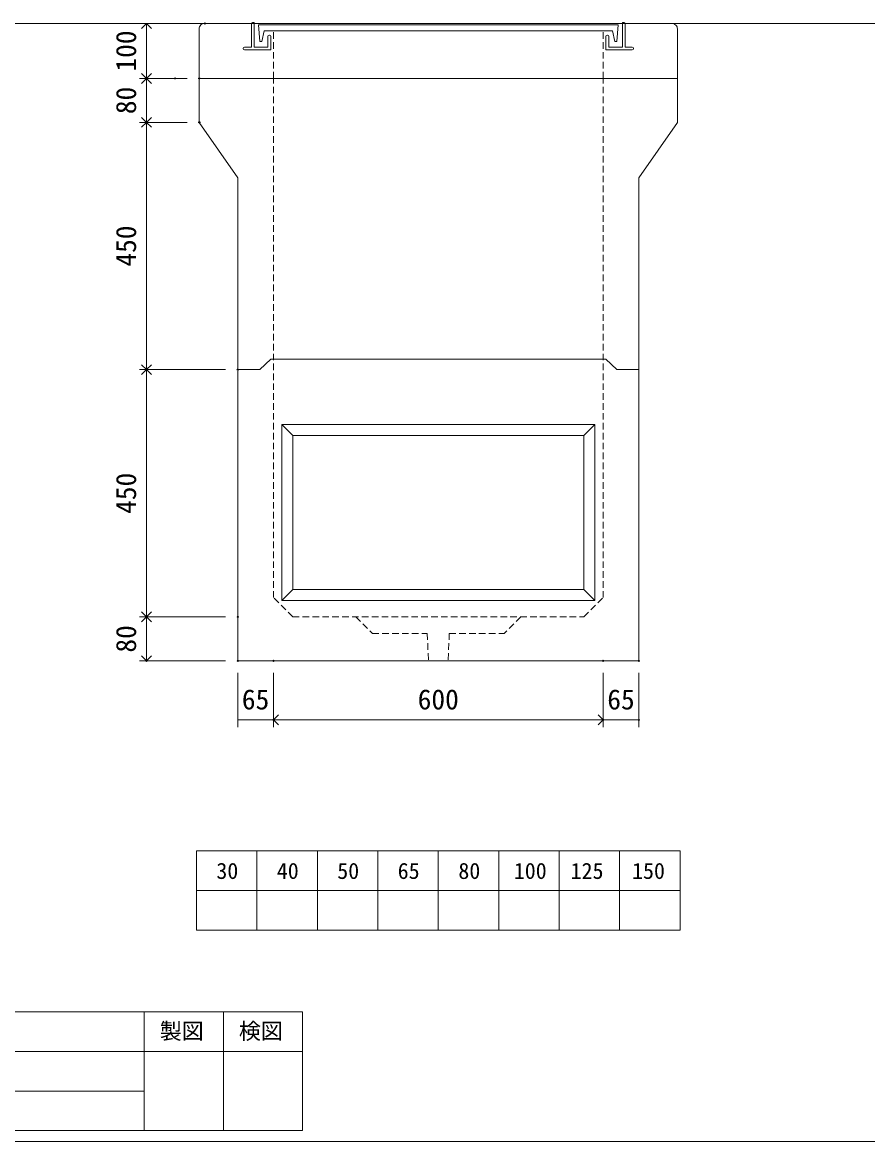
# Model space of a CAD drawing. Units: millimetres, scale not verified. Extents: x -4890 to 18495, y -2286 to 2286.
# Drawn here: x 308 to 1846, y -1989 to 48 of the extents above; entities that cross this region are included whole.
import ezdxf
from ezdxf.enums import TextEntityAlignment as Align

# ---------------------------------------------------------------- set-up
doc = ezdxf.new("R2010")
doc.units = ezdxf.units.MM
doc.header["$LTSCALE"] = 10
doc.header["$PDMODE"] = 32
doc.header["$PDSIZE"] = 2
doc.linetypes.add('DASHED1', pattern=[1.8, 1.2, -0.6])
doc.layers.add('0-1_Defpoints', color=7, linetype='Continuous')
for name, color, linetype, lineweight in [('0-2_waku', 7, 'Continuous', 18), ('0-3_gaikei', 7, 'Continuous', 18), ('0-4_kakure', 7, 'DASHED1', 5), ('0-5_sunpou', 7, 'Continuous', 5), ('0-9_uchigawa', 6, 'Continuous', 18), ('0-B_futa', 3, 'Continuous', 18), ('0-C_GL', 4, 'Continuous', 18), ('0-E_文字１', 7, 'Continuous', 18)]:
    doc.layers.add(name, color=color, linetype=linetype, lineweight=lineweight)
doc.styles.add('ＭＳ ゴシック', font='')
doc.styles.get('ＭＳ ゴシック').set_extended_font_data('MS Gothic')

# ---------------------------------------------------------------- blocks, each defined once
blk = doc.blocks.new('D15')
at = {"layer": '0-1_Defpoints'}
for p in [(2147.32, 1104.36), (2212.32, 1104.36), (2212.32, 996.89)]:
    blk.add_point(p, dxfattribs=at)
at = {"layer": '0-5_sunpou'}
for p, q in [((2147.32, 1082.36), (2147.32, 983.89)), ((2212.32, 1082.36), (2212.32, 983.89)), ((2147.32, 996.89), (2212.32, 996.89))]:
    blk.add_line(p, q, dxfattribs=at)
at = {"layer": '0-5_sunpou', "style": 'ＭＳ ゴシック'}
blk.add_text('65', height=36.66, dxfattribs=at).set_placement((2154.82, 1004.89), align=Align.BOTTOM_LEFT)
blk = doc.blocks.new('_Open90')
at = {"layer": '0-5_sunpou'}
blk.add_line((0, 0), (-1, 0), dxfattribs=at)
blk.add_lwpolyline([(-0.5, 0.5), (0, 0), (-0.5, -0.5)], dxfattribs=at)
blk = doc.blocks.new('D16')
at = {"layer": '0-1_Defpoints'}
for p in [(2212.32, 1104.36), (2812.32, 1104.36), (2812.32, 996.89)]:
    blk.add_point(p, dxfattribs=at)
at = {"layer": '0-5_sunpou'}
for p, q in [((2212.32, 1082.36), (2212.32, 983.89)), ((2812.32, 1082.36), (2812.32, 983.89)), ((2230.32, 996.89), (2794.32, 996.89))]:
    blk.add_line(p, q, dxfattribs=at)
at = {"layer": '0-5_sunpou', "xscale": 18, "yscale": 18, "rotation": 180}
blk.add_blockref('_Open90', (2212.32, 996.89), dxfattribs=at)
at = {"layer": '0-5_sunpou', "xscale": 18, "yscale": 18}
blk.add_blockref('_Open90', (2812.32, 996.89), dxfattribs=at)
at = {"layer": '0-5_sunpou', "style": 'ＭＳ ゴシック'}
blk.add_text('600', height=36.66, dxfattribs=at).set_placement((2474.82, 1004.89), align=Align.BOTTOM_LEFT)
blk = doc.blocks.new('D17')
at = {"layer": '0-1_Defpoints'}
for p in [(2812.32, 1104.36), (2877.32, 1104.36), (2877.32, 996.89)]:
    blk.add_point(p, dxfattribs=at)
at = {"layer": '0-5_sunpou'}
for p, q in [((2812.32, 1082.36), (2812.32, 983.89)), ((2877.32, 1082.36), (2877.32, 983.89)), ((2812.32, 996.89), (2877.32, 996.89))]:
    blk.add_line(p, q, dxfattribs=at)
at = {"layer": '0-5_sunpou', "style": 'ＭＳ ゴシック'}
blk.add_text('65', height=36.66, dxfattribs=at).set_placement((2819.82, 1004.89), align=Align.BOTTOM_LEFT)
blk = doc.blocks.new('D18')
at = {"layer": '0-1_Defpoints'}
for p in [(2087.32, 2264.36), (1981.29, 2164.36), (2033.32, 2164.36)]:
    blk.add_point(p, dxfattribs=at)
at = {"layer": '0-5_sunpou'}
for p, q in [((2065.32, 2264.36), (1968.29, 2264.36)), ((1981.29, 2246.36), (1981.29, 2182.36)), ((2011.32, 2164.36), (1968.29, 2164.36))]:
    blk.add_line(p, q, dxfattribs=at)
at = {"layer": '0-5_sunpou', "xscale": 18, "yscale": 18}
for p, rotation in [((1981.29, 2264.36), 90), ((1981.29, 2164.36), 270)]:
    blk.add_blockref('_Open90', p, dxfattribs=dict(at, rotation=rotation))
at = {"layer": '0-5_sunpou', "style": 'ＭＳ ゴシック'}
blk.add_text('100', height=36.66, rotation=90, dxfattribs=at).set_placement((1973.29, 2176.86), align=Align.BOTTOM_LEFT)
blk = doc.blocks.new('D27')
at = {"layer": '0-1_Defpoints'}
for p in [(2077.32, 2164.36), (1981.29, 2084.36), (2077.32, 2084.36)]:
    blk.add_point(p, dxfattribs=at)
at = {"layer": '0-5_sunpou'}
for p, q in [((2055.32, 2164.36), (1968.29, 2164.36)), ((1981.29, 2146.36), (1981.29, 2102.36)), ((2055.32, 2084.36), (1968.29, 2084.36))]:
    blk.add_line(p, q, dxfattribs=at)
at = {"layer": '0-5_sunpou', "xscale": 18, "yscale": 18}
for p, rotation in [((1981.29, 2164.36), 90), ((1981.29, 2084.36), 270)]:
    blk.add_blockref('_Open90', p, dxfattribs=dict(at, rotation=rotation))
at = {"layer": '0-5_sunpou', "style": 'ＭＳ ゴシック'}
blk.add_text('80', height=36.66, rotation=90, dxfattribs=at).set_placement((1973.29, 2099.36), align=Align.BOTTOM_LEFT)
blk = doc.blocks.new('D28')
at = {"layer": '0-1_Defpoints'}
for p in [(2077.32, 2084.36), (1981.29, 1634.36), (2147.32, 1634.36)]:
    blk.add_point(p, dxfattribs=at)
at = {"layer": '0-5_sunpou'}
for p, q in [((2055.32, 2084.36), (1968.29, 2084.36)), ((1981.29, 2066.36), (1981.29, 1652.36)), ((2125.32, 1634.36), (1968.29, 1634.36))]:
    blk.add_line(p, q, dxfattribs=at)
at = {"layer": '0-5_sunpou', "xscale": 18, "yscale": 18}
for p, rotation in [((1981.29, 2084.36), 90), ((1981.29, 1634.36), 270)]:
    blk.add_blockref('_Open90', p, dxfattribs=dict(at, rotation=rotation))
at = {"layer": '0-5_sunpou', "style": 'ＭＳ ゴシック'}
blk.add_text('450', height=36.66, rotation=90, dxfattribs=at).set_placement((1973.29, 1821.86), align=Align.BOTTOM_LEFT)
blk = doc.blocks.new('D29')
at = {"layer": '0-1_Defpoints'}
for p in [(2147.32, 1634.36), (1981.29, 1184.36), (2147.32, 1184.36)]:
    blk.add_point(p, dxfattribs=at)
at = {"layer": '0-5_sunpou'}
for p, q in [((2125.32, 1634.36), (1968.29, 1634.36)), ((1981.29, 1616.36), (1981.29, 1202.36)), ((2125.32, 1184.36), (1968.29, 1184.36))]:
    blk.add_line(p, q, dxfattribs=at)
at = {"layer": '0-5_sunpou', "xscale": 18, "yscale": 18}
for p, rotation in [((1981.29, 1634.36), 90), ((1981.29, 1184.36), 270)]:
    blk.add_blockref('_Open90', p, dxfattribs=dict(at, rotation=rotation))
at = {"layer": '0-5_sunpou', "style": 'ＭＳ ゴシック'}
blk.add_text('450', height=36.66, rotation=90, dxfattribs=at).set_placement((1973.29, 1371.86), align=Align.BOTTOM_LEFT)
blk = doc.blocks.new('D30')
at = {"layer": '0-1_Defpoints'}
for p in [(2147.32, 1184.36), (1981.29, 1104.36), (2147.32, 1104.36)]:
    blk.add_point(p, dxfattribs=at)
at = {"layer": '0-5_sunpou'}
for p, q in [((2125.32, 1184.36), (1968.29, 1184.36)), ((1981.29, 1166.36), (1981.29, 1122.36)), ((2125.32, 1104.36), (1968.29, 1104.36))]:
    blk.add_line(p, q, dxfattribs=at)
at = {"layer": '0-5_sunpou', "xscale": 18, "yscale": 18}
for p, rotation in [((1981.29, 1184.36), 90), ((1981.29, 1104.36), 270)]:
    blk.add_blockref('_Open90', p, dxfattribs=dict(at, rotation=rotation))
at = {"layer": '0-5_sunpou', "style": 'ＭＳ ゴシック'}
blk.add_text('80', height=36.66, rotation=90, dxfattribs=at).set_placement((1973.29, 1119.36), align=Align.BOTTOM_LEFT)

msp = doc.modelspace()

# ---------------------------------------------------------------- linework, layer by layer
at = {"layer": '0-2_waku'}
for p, q in [((625, -1459.66), (625, -1603.66)), ((625, -1459.66), (625, -1603.66)), ((625, -1459.66), (625, -1603.66)), ((625, -1459.66), (625, -1603.66)), ((625, -1459.66), (1505, -1459.66)), ((735, -1459.66), (735, -1603.66)), ((845, -1459.66), (845, -1603.66)), ((845, -1459.66), (845, -1603.66)), ((955, -1459.66), (955, -1603.66)), ((1065, -1459.66), (1065, -1603.66)), ((1175, -1459.66), (1175, -1603.66)), ((1285, -1459.66), (1285, -1603.66)), ((1395, -1459.66), (1395, -1603.66)), ((1505, -1459.66), (1505, -1603.66)), ((625, -1531.66), (1505, -1531.66)), ((625, -1603.66), (1505, -1603.66)), ((-1210, -1752.66), (818, -1752.66)), ((530, -1752.66), (530, -1968.66)), ((530, -1752.66), (530, -1968.66)), ((674, -1752.66), (674, -1968.66)), ((818, -1752.66), (818, -1968.66)), ((-1210, -1824.66), (818, -1824.66)), ((-1210, -1896.66), (530, -1896.66)), ((-1210, -1968.66), (818, -1968.66)), ((-1230, -1988.66), (4890, -1988.66)), ((-1230, -1988.66), (4890, -1988.66))]:
    msp.add_line(p, q, dxfattribs=at)
at = {"layer": '0-3_gaikei'}
for p, q in [((640, 46.34), (725, 46.34)), ((1405, 46.34), (1490, 46.34)), ((630, -53.66), (630, 36.34)), ((1500, -53.66), (1500, 36.34)), ((630, -53.66), (630, -133.66)), ((630, -53.66), (1500, -53.66)), ((1500, -53.66), (1500, -133.66)), ((700, -234.66), (630, -133.66)), ((1430, -234.66), (1500, -133.66)), ((700, -1113.66), (700, -234.66)), ((1430, -234.66), (1430, -283.66)), ((1430, -1113.66), (1430, -234.66)), ((760, -564.66), (740, -583.66)), ((760, -564.66), (740, -583.66)), ((760, -564.66), (740, -583.66)), ((760, -564.66), (1370, -564.66)), ((1390, -583.66), (1370, -564.66)), ((700, -583.66), (740, -583.66)), ((700, -583.66), (740, -583.66)), ((700, -583.66), (740, -583.66)), ((1390, -583.66), (1430, -583.66)), ((1430, -583.66), (1390, -583.66)), ((1430, -583.66), (1390, -583.66)), ((1430, -583.66), (1390, -583.66)), ((700, -1113.66), (1430, -1113.66)), ((700, -1113.66), (1430, -1113.66))]:
    msp.add_line(p, q, dxfattribs=at)
for points in [[(1390, -583.66), (1370, -564.66), (1390, -583.66)], [(1390, -583.66), (1430, -583.66), (1390, -583.66)]]:
    msp.add_lwpolyline(points, dxfattribs=at)
for centre, radius, start, end in [((639.42, 36.92), 9.44, 86.47383, 183.52617), ((1490.33, 36.67), 9.68, 358.04251, 91.95749)]:
    msp.add_arc(centre, radius, start, end, dxfattribs=at)
at = {"layer": '0-4_kakure'}
for p, q in [((765, -53.66), (765, 32.84)), ((1365, -53.66), (1365, 32.84)), ((765, -998.66), (765, -53.66)), ((1365, -998.66), (1365, -53.66)), ((800, -1033.66), (765, -998.66)), ((1330, -1033.66), (1365, -998.66)), ((800, -1033.66), (1330, -1033.66)), ((915, -1033.66), (945, -1063.66)), ((1215, -1033.66), (1185, -1063.66)), ((1085, -1063.66), (1083, -1113.66)), ((1085, -1063.66), (1185, -1063.66))]:
    msp.add_line(p, q, dxfattribs=at)
msp.add_lwpolyline([(945, -1063.66), (1045, -1063.66), (1047, -1113.66)], dxfattribs=at)
at = {"layer": '0-9_uchigawa'}
for p, q in [((780, -683.66), (780, -1003.66)), ((780, -683.66), (1350, -683.66)), ((780, -683.66), (800, -703.66)), ((1330, -703.66), (1350, -683.66)), ((1350, -683.66), (1350, -1003.66)), ((800, -703.66), (800, -983.66)), ((800, -703.66), (800, -983.66)), ((800, -703.66), (1330, -703.66)), ((1330, -703.66), (1330, -983.66)), ((1330, -703.66), (1330, -983.66)), ((780, -1003.66), (800, -983.66)), ((800, -983.66), (1065, -983.66)), ((1065, -983.66), (1330, -983.66)), ((1350, -1003.66), (1330, -983.66)), ((780, -1003.66), (1065, -1003.66)), ((1065, -1003.66), (1350, -1003.66))]:
    msp.add_line(p, q, dxfattribs=at)
at = {"layer": '0-B_futa'}
for p, q in [((725, 46.34), (725, 3.34)), ((727, 48.34), (730, 48.34)), ((730, 48.34), (730, 3.34)), ((737.81, 43.84), (1392.14, 43.84)), ((737.81, 43.84), (740.3, 13.84)), ((1392.14, 43.84), (1389.89, 13.84)), ((1400, 48.34), (1400, 3.34)), ((1400, 48.34), (1403, 48.34)), ((1405, 46.34), (1405, 3.34)), ((748.33, 32.84), (744.01, 13.84)), ((748.33, 32.84), (1381.67, 32.84)), ((755, 23.34), (755, 3.34)), ((757, 25.34), (758, 25.34)), ((760, 23.34), (760, -1.66)), ((1370, 23.34), (1370, -1.66)), ((1373, 25.34), (1372, 25.34)), ((1375, 23.34), (1375, 3.34)), ((1381.67, 32.84), (1385.99, 13.84)), ((710, 1.34), (710, 0.34)), ((712, 3.34), (725, 3.34)), ((730, 3.34), (755, 3.34)), ((740.3, 13.84), (744.01, 13.84)), ((1400, 3.34), (1375, 3.34)), ((1389.89, 13.84), (1385.99, 13.84)), ((1418, 3.34), (1405, 3.34)), ((1420, 1.34), (1420, 0.34)), ((760, -1.66), (712, -1.66)), ((1370, -1.66), (1418, -1.66))]:
    msp.add_line(p, q, dxfattribs=at)
for centre, start, end in [((727, 46.34), 90, 180), ((1403, 46.34), 0, 90), ((757, 23.34), 90, 180), ((758, 23.34), 0, 90), ((1372, 23.34), 90, 180), ((1373, 23.34), 0, 90), ((712, 1.34), 90, 180), ((712, 0.34), 180, 270), ((1418, 1.34), 0, 90), ((1418, 0.34), 270, 0)]:
    msp.add_arc(centre, 2, start, end, dxfattribs=at)
at = {"layer": '0-C_GL'}
msp.add_line((-1230, 46.34), (4890, 46.34), dxfattribs=at)

# ---------------------------------------------------------------- block references
at = {"layer": '0-5_sunpou'}
for name in ['D18', 'D27', 'D28', 'D29', 'D30', 'D15', 'D16', 'D17']:
    msp.add_blockref(name, (-1447.32, -2218.02), dxfattribs=at)

# ---------------------------------------------------------------- texts
at = {"layer": '0-E_文字１', "style": 'ＭＳ ゴシック'}
for s, p in [('30', (661.07, -1519.36)), ('40', (771.07, -1519.36)), ('50', (881.07, -1519.36)), ('65', (991.07, -1519.36)), ('80', (1101.47, -1519.36)), ('100', (1202.35, -1519.36)), ('125', (1305.74, -1519.36)), ('150', (1417.5, -1519.36)), ('製図', (558.06, -1810.91)), ('検図', (702.06, -1810.91))]:
    msp.add_text(s, height=29.33, dxfattribs=at).set_placement(p, align=Align.BOTTOM_LEFT)

doc.saveas('drawing.dxf')
